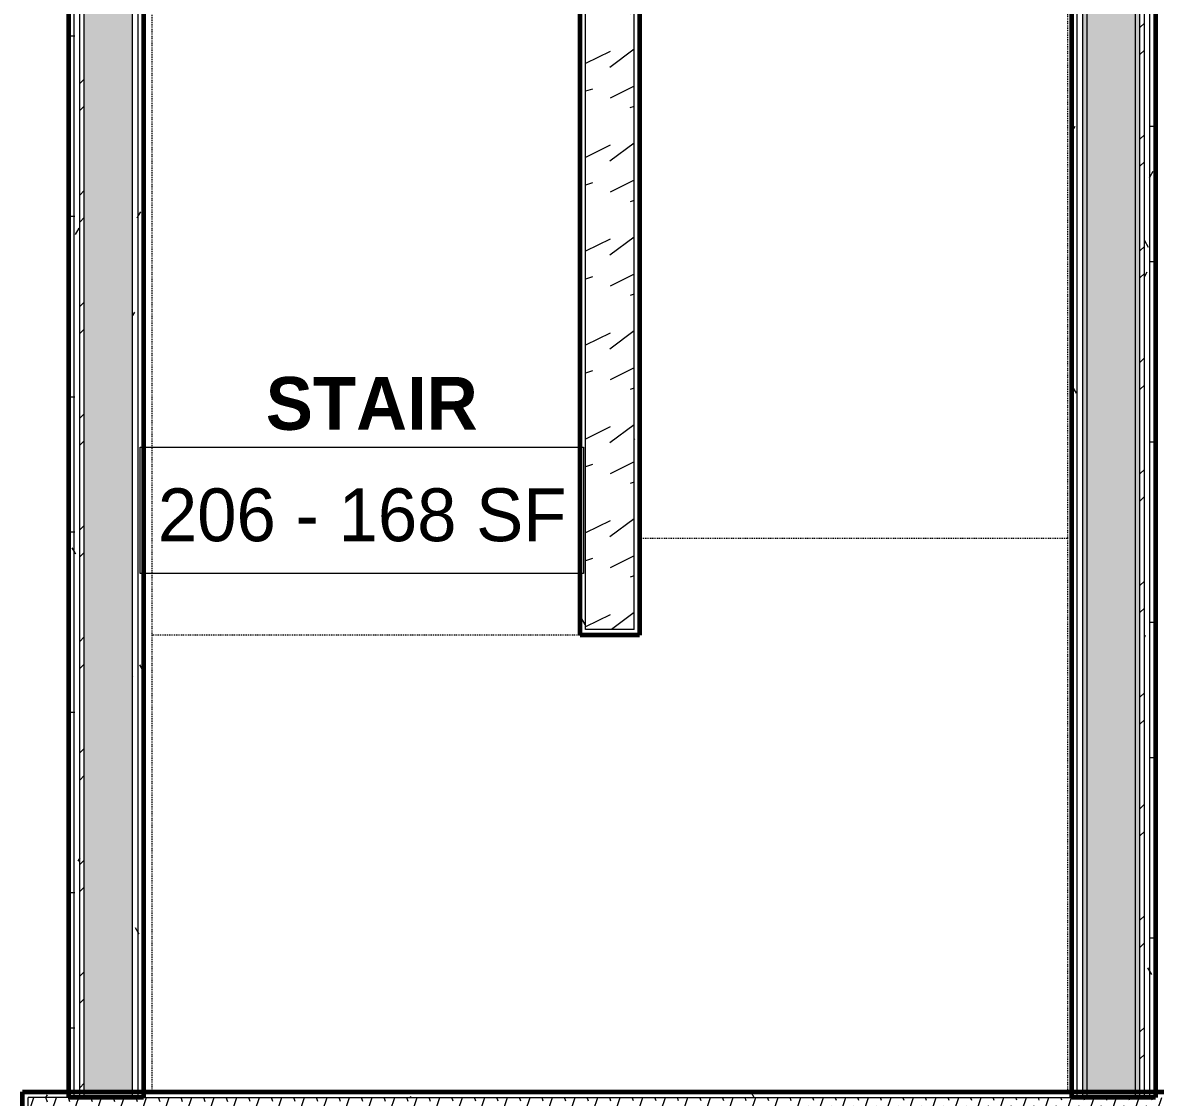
# Model space of a CAD drawing. Header units: inches. Extents: x -4110 to -1807, y 9775 to 11251.
# Drawn here: x -2647 to -2518.4, y 10017.1 to 10139.1 of the extents above; entities that cross this region are included whole.
import ezdxf

# ---------------------------------------------------------------- set-up
doc = ezdxf.new("R2010")
doc.units = ezdxf.units.IN
doc.header["$MEASUREMENT"] = 0
doc.linetypes.add('Overhead 1_16_', pattern=[0.101562, 0.0625, -0.039062])
for name, color, linetype, lineweight in [('0-1', 7, 'Continuous', 5), ('A-AREA-IDEN', 2, 'Continuous', 9), ('A-WALL-3', 250, 'Continuous', 60), ('A-WALL-4', 10, 'Continuous', 18), ('A-WALL-PATT-1', 7, 'Continuous', 9), ('A-WALL-PATT-2', 253, 'Continuous', 9), ('I-WALL-1', 8, 'Continuous', 5), ('I-WALL-2', 250, 'Continuous', 60), ('S-STRS-MBND-1', 7, 'Overhead 1_16_', 9)]:
    doc.layers.add(name, color=color, linetype=linetype, lineweight=lineweight)
doc.styles.add('Century Gothic', font='ufonts.com_century-gothic.ttf', dxfattribs={"height": 6})
doc.styles.add('Century Gothic_B', font='GOTHICB.TTF', dxfattribs={"height": 6})
pattern_1 = [(161.57, (0.32, 0.32), (-2.560496185, -0.000537386), [0, -18.214, 2.022, 0]), (18.43, (-0.32, 0.32), (-2.560496185, 0.000537386), [0, -18.214, 2.022, 0]), (108.43, (0.32, 0.32), (1.27922091, -6.400876726), [6.07, -14.166]), (71.57, (-0.32, 0.32), (1.27922091, 6.400876726), [6.07, -14.166])]
pattern_2 = [(0, (0, 0), (20.48, 5.12), [0.845, -14.515, 0.845, -14.515, -81.92]), (0, (0, 0), (20.48, 5.12), [-30.72, 0.845, -29.875, 0.845, -14.515, -35.84]), (0, (0, 0), (20.48, 5.12), [-76.8, 0.845, -9.395, 0.845, -24.755]), (120, (7.68, 2.56), (-14.67405, 15.1762003), [0.845, -14.515, 0.845, -14.515, -81.92]), (120, (7.68, 2.56), (-14.67405, 15.1762003), [-30.72, 0.845, -29.875, 0.845, -14.515, -35.84]), (120, (7.68, 2.56), (-14.67405, 15.1762003), [-76.8, 0.845, -9.395, 0.845, -24.755]), (240, (10.24, 12.8), (-5.80595, -20.2962003), [0.845, -14.515, 0.845, -14.515, -81.92]), (240, (10.24, 12.8), (-5.80595, -20.2962003), [-30.72, 0.845, -29.875, 0.845, -14.515, -35.84]), (240, (10.24, 12.8), (-5.80595, -20.2962003), [-76.8, 0.845, -9.395, 0.845, -24.755])]
pattern_3 = [(45, (0, 0), (-6.335677, 6.335677), []), (45, (0, 9.6), (-6.335677, 6.335677), [])]

# ---------------------------------------------------------------- blocks, each defined once
blk = doc.blocks.new('CTR - 1st Phase - Shell_rvt-1-ENLARGED RCP - 2ND FLOOR PLAN - WEST')
at = {"layer": 'A-WALL-PATT-2'}
h = blk.add_hatch(dxfattribs=at)
h.set_pattern_fill('FP_1', color=256, style=0, pattern_type=2)
h.set_pattern_definition(pattern_2)
h.paths.add_polyline_path([(-2646.99, 9989.06), (-2646.36, 9989.06), (-2646.36, 10017.71), (-2646.99, 10017.71), (-2646.99, 9993.67)], flags=0)
h = blk.add_hatch(dxfattribs=at)
h.set_pattern_fill('FP_1', color=256, style=0, pattern_type=2)
h.set_pattern_definition(pattern_2)
h.paths.add_polyline_path([(-2514.29, 10017.09), (-2514.29, 10017.71), (-2518.37, 10017.71), (-2518.37, 10017.09)], flags=0)
h.paths.add_polyline_path([(-2583.69, 10017.09), (-2527.87, 10017.09), (-2527.87, 10017.71), (-2633.25, 10017.71), (-2633.25, 10017.09), (-2612.54, 10017.09)], flags=0)
h.paths.add_polyline_path([(-2646.36, 10017.09), (-2641.75, 10017.09), (-2641.75, 10017.71), (-2646.36, 10017.71)], flags=0)
h = blk.add_hatch(dxfattribs=at)
h.set_pattern_fill('FP_2', color=256, style=0, pattern_type=2)
h.set_pattern_definition(pattern_1)
h.paths.add_polyline_path([(-2646.22, 9988.44), (-2640.86, 9988.44), (-2640.86, 10017.09), (-2646.36, 10017.09), (-2646.36, 9988.44)], flags=0)
h = blk.add_hatch(dxfattribs=at)
h.set_pattern_fill('FP_2', color=256, style=0, pattern_type=2)
h.set_pattern_definition(pattern_1)
h.paths.add_polyline_path([(-2640.86, 10011.59), (-2519.79, 10011.6), (-2519.79, 10017.09), (-2640.86, 10017.09), (-2640.86, 10013.88)], flags=0)
h = blk.add_hatch(dxfattribs=at)
h.set_pattern_fill('FP_2', color=256, style=0, pattern_type=2)
h.set_pattern_definition(pattern_1)
h.paths.add_polyline_path([(-2519.77, 9988.44), (-2514.29, 9988.44), (-2514.29, 10017.09), (-2519.79, 10017.09), (-2519.79, 9988.44)], flags=0)
at = {"layer": 'A-WALL-3'}
for p, q in [((-2646.99, 9989.06), (-2646.99, 10017.71)), ((-2646.99, 10017.71), (-2646.36, 10017.71)), ((-2646.36, 10017.71), (-2638.11, 10017.71)), ((-2638.11, 10017.71), (-2522.54, 10017.71)), ((-2522.54, 10017.71), (-2514.29, 10017.71))]:
    blk.add_line(p, q, dxfattribs=at)
at = {"layer": 'A-WALL-4'}
for p, q in [((-2646.36, 9989.06), (-2646.36, 10017.09)), ((-2640.86, 10017.09), (-2646.36, 10017.09)), ((-2638.11, 10017.09), (-2640.86, 10017.09)), ((-2638.11, 10017.09), (-2522.54, 10017.09))]:
    blk.add_line(p, q, dxfattribs=at)
blk = doc.blocks.new('CTR - 1st Phase -Stairs _ Elevators_rvt-1-ENLARGED RCP - 2ND FLOOR PLAN - WEST')
at = {"layer": 'A-WALL-PATT-1'}
h = blk.add_hatch(dxfattribs=at)
h.set_pattern_fill('FP_1', color=256, style=0, pattern_type=2)
h.set_pattern_definition(pattern_2)
h.paths.add_polyline_path([(-2641.58, 10017.09), (-2641.12, 10017.09), (-2641.12, 10262.59), (-2641.75, 10262.59), (-2641.75, 10017.09)], flags=0)
h = blk.add_hatch(dxfattribs=at)
h.set_pattern_fill('FP_1', color=256, style=0, pattern_type=2)
h.set_pattern_definition(pattern_2)
h.paths.add_polyline_path([(-2519, 10017.09), (-2518.37, 10017.09), (-2518.37, 10230.75), (-2518.99, 10230.75), (-2518.99, 10250.7), (-2518.37, 10250.7), (-2518.37, 10262.59), (-2519, 10262.59), (-2519, 10017.71)], flags=0)
h = blk.add_hatch(dxfattribs=at)
h.set_pattern_fill('FP_1', color=256, style=0, pattern_type=2)
h.set_pattern_definition(pattern_2)
h.paths.add_polyline_path([(-2641.12, 10017.09), (-2640.5, 10017.09), (-2640.5, 10261.96), (-2641.12, 10261.96), (-2641.12, 10017.71)], flags=0)
h = blk.add_hatch(dxfattribs=at)
h.set_pattern_fill('FP_1', color=256, style=0, pattern_type=2)
h.set_pattern_definition(pattern_2)
h.paths.add_polyline_path([(-2519.62, 10017.09), (-2519, 10017.09), (-2519, 10261.96), (-2519.62, 10261.96), (-2519.62, 10017.71)], flags=0)
h = blk.add_hatch(dxfattribs=at)
h.set_pattern_fill('FP_1', color=256, style=0, pattern_type=2)
h.set_pattern_definition(pattern_2)
h.paths.add_polyline_path([(-2633.87, 10017.09), (-2633.87, 10255.34), (-2634.5, 10255.34), (-2634.5, 10017.09)], flags=0)
h = blk.add_hatch(dxfattribs=at)
h.set_pattern_fill('FP_1', color=256, style=0, pattern_type=2)
h.set_pattern_definition(pattern_2)
h.paths.add_polyline_path([(-2633.25, 10017.09), (-2633.25, 10254.71), (-2633.87, 10254.71), (-2633.87, 10017.09)], flags=0)
h = blk.add_hatch(dxfattribs=at)
h.set_pattern_fill('FP_1', color=256, style=0, pattern_type=2)
h.set_pattern_definition(pattern_2)
h.paths.add_polyline_path([(-2527.87, 10017.09), (-2527.25, 10017.09), (-2527.25, 10254.71), (-2527.87, 10254.71), (-2527.87, 10017.71)], flags=0)
h = blk.add_hatch(dxfattribs=at)
h.set_pattern_fill('FP_1', color=256, style=0, pattern_type=2)
h.set_pattern_definition(pattern_2)
h.paths.add_polyline_path([(-2527.25, 10017.09), (-2526.62, 10017.09), (-2526.62, 10255.34), (-2527.25, 10255.34), (-2527.25, 10017.71)], flags=0)
h = blk.add_hatch(dxfattribs=at)
h.set_pattern_fill('FP_1', color=256, style=0, pattern_type=2)
h.set_pattern_definition(pattern_2)
h.paths.add_polyline_path([(-2583.69, 10069.59), (-2583.06, 10069.59), (-2583.06, 10191.21), (-2583.69, 10191.21), (-2583.69, 10085.74)], flags=0)
h = blk.add_hatch(dxfattribs=at)
h.set_pattern_fill('FP_1', color=256, style=0, pattern_type=2)
h.set_pattern_definition(pattern_2)
h.paths.add_polyline_path([(-2583.06, 10069.59), (-2576.94, 10069.59), (-2576.94, 10191.21), (-2583.06, 10191.21), (-2583.06, 10190.59), (-2577.56, 10190.59), (-2577.56, 10070.21), (-2583.06, 10070.21)], flags=0)
at = {"layer": 'A-WALL-PATT-2'}
h = blk.add_hatch(dxfattribs=at)
h.set_pattern_fill('FP_33', color=256, style=0, pattern_type=2)
h.set_pattern_definition(pattern_3)
h.paths.add_polyline_path([(-2640, 10017.09), (-2640, 10261.46), (-2640.5, 10261.45), (-2640.5, 10017.09)], flags=0)
h = blk.add_hatch(dxfattribs=at)
h.set_pattern_fill('FP_33', color=256, style=0, pattern_type=2)
h.set_pattern_definition(pattern_3)
h.paths.add_polyline_path([(-2519.62, 10017.09), (-2519.62, 10261.46), (-2520.12, 10261.46), (-2520.12, 10017.09), (-2519.79, 10017.09)], flags=0)
h = blk.add_hatch(dxfattribs=at)
h.set_pattern_fill('FP_2', color=256, style=0, pattern_type=2)
h.set_pattern_definition(pattern_1)
h.paths.add_polyline_path([(-2640, 10017.09), (-2634.5, 10017.09), (-2634.5, 10255.96), (-2640, 10255.96), (-2640, 10017.71)], flags=0)
h = blk.add_hatch(dxfattribs=at)
h.set_pattern_fill('FP_2', color=256, style=0, pattern_type=2)
h.set_pattern_definition(pattern_1)
h.paths.add_polyline_path([(-2526.12, 10017.09), (-2520.62, 10017.09), (-2520.62, 10255.96), (-2526.12, 10255.96), (-2526.12, 10017.71)], flags=0)
h = blk.add_hatch(dxfattribs=at)
h.set_pattern_fill('FP_4', color=256, style=0, pattern_type=2)
h.set_pattern_definition([(216.87, (4.265, 10.662), (31.9871619, 21.32545714), [5.331, -47.981]), (206.565, (10.662, 7.464), (-10.662476, -10.6620098), [11.921, -11.921]), (198.435, (10.662, 2.132), (-21.3244936, -10.6625869), [6.744, -26.974])])
h.paths.add_polyline_path([(-2583.06, 10070.21), (-2577.56, 10070.21), (-2577.56, 10190.59), (-2583.06, 10190.59), (-2583.06, 10085.74)], flags=0)
at = {"layer": 'I-WALL-1'}
for points in [[(-2520.62, 10017.09), (-2520.12, 10017.09), (-2520.12, 10261.46), (-2520.62, 10261.46), (-2520.62, 10017.71)], [(-2526.62, 10017.09), (-2526.12, 10017.09), (-2526.12, 10255.96), (-2526.62, 10255.96), (-2526.62, 10017.71)]]:
    blk.add_hatch(color=256, dxfattribs=at).paths.add_polyline_path(points, flags=0)
at = {"layer": 'A-WALL-4'}
for p, q in [((-2641.12, 10017.09), (-2641.12, 10254.71)), ((-2640.5, 10017.09), (-2640.5, 10254.71)), ((-2640, 10017.09), (-2640, 10254.71)), ((-2634.5, 10017.09), (-2634.5, 10254.71)), ((-2633.87, 10017.09), (-2633.87, 10254.71)), ((-2527.25, 10017.09), (-2527.25, 10254.71)), ((-2526.62, 10017.09), (-2526.62, 10254.71)), ((-2526.12, 10017.09), (-2526.12, 10254.71)), ((-2520.62, 10017.09), (-2520.62, 10254.71)), ((-2520.12, 10017.09), (-2520.12, 10254.71)), ((-2519.62, 10017.09), (-2519.62, 10254.71)), ((-2519, 10017.09), (-2519, 10254.71)), ((-2583.06, 10070.21), (-2583.06, 10190.59)), ((-2577.56, 10070.21), (-2577.56, 10190.59)), ((-2577.56, 10070.21), (-2583.06, 10070.21))]:
    blk.add_line(p, q, dxfattribs=at)
at = {"layer": 'I-WALL-2'}
for p, q in [((-2641.75, 10017.09), (-2641.75, 10254.71)), ((-2633.25, 10254.71), (-2633.25, 10017.09)), ((-2527.87, 10017.09), (-2527.87, 10254.71)), ((-2518.37, 10230.75), (-2518.37, 10017.09)), ((-2583.69, 10069.59), (-2583.69, 10191.21)), ((-2576.94, 10191.21), (-2576.94, 10069.59)), ((-2583.06, 10069.59), (-2583.69, 10069.59)), ((-2577.56, 10069.59), (-2583.06, 10069.59)), ((-2576.94, 10069.59), (-2577.56, 10069.59)), ((-2633.25, 10017.09), (-2641.75, 10017.09)), ((-2518.37, 10017.09), (-2527.87, 10017.09))]:
    blk.add_line(p, q, dxfattribs=at)
at = {"layer": 'S-STRS-MBND-1'}
for p, q in [((-2632.31, 10168.59), (-2632.31, 10069.59)), ((-2528.31, 10080.59), (-2528.31, 10168.59)), ((-2576.94, 10080.59), (-2528.31, 10080.59)), ((-2528.31, 10017.71), (-2528.31, 10080.59)), ((-2632.31, 10069.59), (-2632.31, 10017.71)), ((-2583.69, 10069.59), (-2632.31, 10069.59))]:
    blk.add_line(p, q, dxfattribs=at)

msp = doc.modelspace()

# ---------------------------------------------------------------- linework, layer by layer
at = {"layer": 'A-AREA-IDEN', "flags": 128}
msp.add_lwpolyline([(-2633.63, 10090.91), (-2583.29, 10090.91), (-2583.29, 10076.58), (-2633.63, 10076.58)], close=True, dxfattribs=at)

# ---------------------------------------------------------------- block references
at = {"layer": '0-1'}
for name in ['CTR - 1st Phase - Shell_rvt-1-ENLARGED RCP - 2ND FLOOR PLAN - WEST', 'CTR - 1st Phase -Stairs _ Elevators_rvt-1-ENLARGED RCP - 2ND FLOOR PLAN - WEST']:
    msp.add_blockref(name, (0, 0), dxfattribs=at)

# ---------------------------------------------------------------- texts
at = {"layer": 'A-AREA-IDEN', "char_height": 6, "attachment_point": 1}
for s, insert, width, style in [('STAIR', (-2619.38, 10098.89), 26.26, 'Century Gothic_B'), ('206 - 168 SF', (-2631.63, 10086.24), 55.954, 'Century Gothic')]:
    msp.add_mtext(s, dxfattribs=dict(at, insert=insert, width=width, style=style))

doc.saveas('drawing.dxf')
